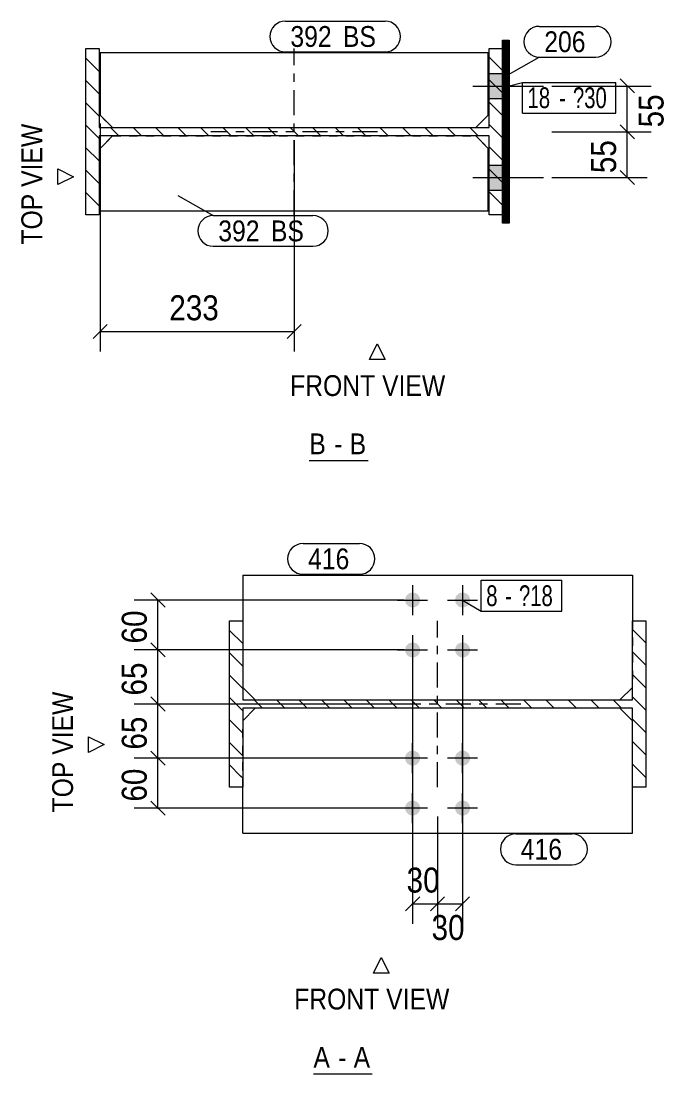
# Model space of a CAD drawing. Header units: millimetres. Extents: x 2 to 579, y 1 to 405.
# Drawn here: x 349 to 426.2, y 133.6 to 260.1 of the extents above; entities that cross this region are included whole.
import ezdxf

# ---------------------------------------------------------------- set-up
doc = ezdxf.new("R2010")
doc.units = ezdxf.units.MM
for name, pattern in [('XKITLINE00', [0]), ('XKITLINE01', [4, 1, -1, 1, -1]), ('XKITLINE03', [6, 3, -1, 1, -1])]:
    doc.linetypes.add(name, pattern=pattern)
for name, color, linetype, lineweight in [('Bolt', 3, 'Continuous', 0), ('BoltMark', 7, 'Continuous', 0), ('Dimensions', 7, 'Continuous', 0), ('OtherObjectType', 7, 'Continuous', 0), ('Part', 2, 'Continuous', 0), ('PartMark', 7, 'Continuous', 0)]:
    doc.layers.add(name, color=color, linetype=linetype, lineweight=lineweight)
doc.styles.add('ARIAL', font='ARIAL.TTF')
doc.styles.add('ARIAL_NARROW', font='ARIALN.TTF')

# ---------------------------------------------------------------- blocks, each defined once
blk = doc.blocks.new('*A1')
at = {"layer": 'Part', "color": 7, "linetype": 'XKITLINE00', "lineweight": 0}
for p, q in [((375.6, 185.28), (374, 186.88)), ((424, 185.38), (422.4, 186.98)), ((375.6, 182.59), (374, 184.19)), ((424, 182.68), (422.4, 184.28)), ((375.6, 179.89), (374, 181.49)), ((424, 179.99), (422.4, 181.59)), ((375.6, 177.2), (374, 178.8)), ((377.97, 177.52), (376.97, 178.52)), ((380.67, 177.52), (379.67, 178.52)), ((383.36, 177.52), (382.36, 178.52)), ((386.06, 177.52), (385.06, 178.52)), ((388.75, 177.52), (387.75, 178.52)), ((391.44, 177.52), (390.44, 178.52)), ((394.14, 177.52), (393.14, 178.52)), ((396.83, 177.52), (395.83, 178.52)), ((399.53, 177.52), (398.53, 178.52)), ((402.22, 177.52), (401.22, 178.52)), ((404.91, 177.52), (403.91, 178.52)), ((407.61, 177.52), (406.61, 178.52)), ((410.3, 177.52), (409.3, 178.52)), ((413, 177.52), (412, 178.52)), ((415.69, 177.52), (414.69, 178.52)), ((418.38, 177.52), (417.38, 178.52)), ((421.08, 177.52), (420.08, 178.52)), ((424, 177.29), (422.4, 178.89)), ((375.6, 174.51), (374, 176.11)), ((424, 174.6), (422.4, 176.2)), ((375.6, 171.81), (374, 173.41)), ((424, 171.91), (422.4, 173.51)), ((424, 169.21), (422.4, 170.81)), ((375.35, 169.37), (374, 170.72)), ((375.6, 169.12), (375.35, 169.37)), ((374, 168.02), (374, 168.02)), ((374, 168.02), (374, 168.02))]:
    blk.add_line(p, q, dxfattribs=at)
blk = doc.blocks.new('*A4')
at = {"layer": 'Part', "color": 7, "linetype": 'XKITLINE00', "lineweight": 0}
for p, q in [((358.38, 254.05), (356.78, 255.65)), ((406.78, 254.15), (405.18, 255.75)), ((406.78, 251.45), (405.18, 253.05)), ((358.38, 251.36), (356.78, 252.96)), ((358.38, 248.67), (356.78, 250.27)), ((406.78, 248.76), (405.18, 250.36)), ((358.38, 245.97), (356.78, 247.57)), ((360.75, 246.29), (359.75, 247.29)), ((363.45, 246.29), (362.45, 247.29)), ((366.14, 246.29), (365.14, 247.29)), ((368.83, 246.29), (367.83, 247.29)), ((371.53, 246.29), (370.53, 247.29)), ((374.22, 246.29), (373.22, 247.29)), ((376.92, 246.29), (375.92, 247.29)), ((379.61, 246.29), (378.61, 247.29)), ((382.3, 246.29), (381.3, 247.29)), ((385, 246.29), (384, 247.29)), ((387.69, 246.29), (386.69, 247.29)), ((390.39, 246.29), (389.39, 247.29)), ((393.08, 246.29), (392.08, 247.29)), ((395.78, 246.29), (394.78, 247.29)), ((398.47, 246.29), (397.47, 247.29)), ((401.16, 246.29), (400.16, 247.29)), ((403.86, 246.29), (402.86, 247.29)), ((406.78, 246.06), (405.18, 247.66)), ((358.38, 243.28), (356.78, 244.88)), ((406.78, 243.37), (405.18, 244.97)), ((358.38, 240.58), (356.78, 242.18)), ((406.78, 240.68), (405.18, 242.28)), ((358.13, 238.14), (356.78, 239.49)), ((406.78, 237.98), (405.18, 239.58)), ((358.38, 237.89), (358.13, 238.14)), ((356.78, 236.79), (356.78, 236.79)), ((356.78, 236.79), (356.78, 236.79))]:
    blk.add_line(p, q, dxfattribs=at)
blk = doc.blocks.new('*A5')
at = {"layer": 'Part', "color": 7, "linetype": 'XKITLINE00', "lineweight": 0}
for p, q in [((406.91, 257.79), (406.78, 257.67)), ((407.01, 257.79), (406.78, 257.56)), ((407.12, 257.79), (406.78, 257.46)), ((407.23, 257.79), (406.78, 257.35)), ((407.34, 257.79), (406.78, 257.24)), ((407.44, 257.79), (406.78, 257.13)), ((407.55, 257.79), (406.78, 257.02)), ((407.58, 257.72), (406.78, 256.92)), ((407.58, 257.61), (406.78, 256.81)), ((407.58, 257.5), (406.78, 256.7)), ((407.58, 257.39), (406.78, 256.59)), ((407.58, 257.29), (406.78, 256.49)), ((407.58, 257.18), (406.78, 256.38)), ((407.58, 257.07), (406.78, 256.27)), ((407.58, 256.96), (406.78, 256.16)), ((407.58, 256.85), (406.78, 256.05)), ((407.58, 256.75), (406.78, 255.95)), ((407.58, 256.64), (406.78, 255.84)), ((407.58, 256.53), (406.78, 255.73)), ((407.58, 256.42), (406.78, 255.62)), ((407.58, 256.32), (406.78, 255.52)), ((407.58, 256.21), (406.78, 255.41)), ((407.58, 256.1), (406.78, 255.3)), ((407.58, 255.99), (406.78, 255.19)), ((407.58, 255.88), (406.78, 255.08)), ((407.58, 255.78), (406.78, 254.98)), ((407.58, 255.67), (406.78, 254.87)), ((407.58, 255.56), (406.78, 254.76)), ((407.58, 255.45), (406.78, 254.65)), ((407.58, 255.35), (406.78, 254.55)), ((407.58, 255.24), (406.78, 254.44)), ((407.58, 255.13), (406.78, 254.33)), ((407.58, 255.02), (406.78, 254.22)), ((407.58, 254.91), (406.78, 254.11)), ((407.58, 254.81), (406.78, 254.01)), ((407.58, 254.7), (406.78, 253.9)), ((407.58, 254.59), (406.78, 253.79)), ((407.58, 254.48), (406.78, 253.68)), ((407.58, 254.38), (406.78, 253.58)), ((407.58, 254.27), (406.78, 253.47)), ((407.58, 254.16), (406.78, 253.36)), ((407.58, 254.05), (406.78, 253.25)), ((407.58, 253.94), (406.78, 253.14)), ((407.58, 253.84), (406.78, 253.04)), ((407.58, 253.73), (406.78, 252.93)), ((407.58, 253.62), (406.78, 252.82)), ((407.58, 253.51), (406.78, 252.71)), ((407.58, 253.41), (406.78, 252.61)), ((407.58, 253.3), (406.78, 252.5)), ((407.58, 253.19), (406.78, 252.39)), ((407.58, 253.08), (406.78, 252.28)), ((407.58, 252.97), (406.78, 252.17)), ((407.58, 252.87), (406.78, 252.07)), ((407.58, 252.76), (406.78, 251.96)), ((407.58, 252.65), (406.78, 251.85)), ((407.58, 252.54), (406.78, 251.74)), ((407.58, 252.44), (406.78, 251.64)), ((407.58, 252.33), (406.78, 251.53)), ((407.58, 252.22), (406.78, 251.42)), ((407.58, 252.11), (406.78, 251.31)), ((407.58, 252), (406.78, 251.2)), ((407.58, 251.9), (406.78, 251.1)), ((407.58, 251.79), (406.78, 250.99)), ((407.58, 251.68), (406.78, 250.88)), ((407.58, 251.57), (406.78, 250.77)), ((407.58, 251.47), (406.78, 250.67)), ((407.58, 251.36), (406.78, 250.56)), ((407.58, 251.25), (406.78, 250.45)), ((407.58, 251.14), (406.78, 250.34)), ((407.58, 251.03), (406.78, 250.23)), ((407.58, 250.93), (406.78, 250.13)), ((407.58, 250.82), (406.78, 250.02)), ((407.58, 250.71), (406.78, 249.91)), ((407.58, 250.6), (406.78, 249.8)), ((407.58, 250.5), (406.78, 249.7)), ((407.58, 250.39), (406.78, 249.59)), ((407.58, 250.28), (406.78, 249.48)), ((407.58, 250.17), (406.78, 249.37)), ((407.58, 250.07), (406.78, 249.27)), ((407.58, 249.96), (406.78, 249.16)), ((407.58, 249.85), (406.78, 249.05)), ((407.58, 249.74), (406.78, 248.94)), ((407.58, 249.63), (406.78, 248.83)), ((407.58, 249.53), (406.78, 248.73)), ((407.58, 249.42), (406.78, 248.62)), ((407.58, 249.31), (406.78, 248.51)), ((407.58, 249.2), (406.78, 248.4)), ((407.58, 249.1), (406.78, 248.3)), ((407.58, 248.99), (406.78, 248.19)), ((407.58, 248.88), (406.78, 248.08)), ((407.58, 248.77), (406.78, 247.97)), ((407.58, 248.66), (406.78, 247.86)), ((407.58, 248.56), (406.78, 247.76)), ((407.58, 248.45), (406.78, 247.65)), ((407.58, 248.34), (406.78, 247.54)), ((407.58, 248.23), (406.78, 247.43)), ((407.58, 248.13), (406.78, 247.33)), ((407.58, 248.02), (406.78, 247.22)), ((407.58, 247.91), (406.78, 247.11)), ((407.58, 247.8), (406.78, 247)), ((407.58, 247.69), (406.78, 246.89)), ((407.58, 247.59), (406.78, 246.79)), ((407.58, 247.48), (406.78, 246.68)), ((407.58, 247.37), (406.78, 246.57)), ((407.58, 247.26), (406.78, 246.46)), ((407.58, 247.16), (406.78, 246.36)), ((407.58, 247.05), (406.78, 246.25)), ((407.58, 246.94), (406.78, 246.14)), ((407.58, 246.83), (406.78, 246.03)), ((407.58, 246.72), (406.78, 245.92)), ((407.58, 246.62), (406.78, 245.82)), ((407.58, 246.51), (406.78, 245.71)), ((407.58, 246.4), (406.78, 245.6)), ((407.58, 246.29), (406.78, 245.49)), ((407.58, 246.19), (406.78, 245.39)), ((407.58, 246.08), (406.78, 245.28)), ((407.58, 245.97), (406.78, 245.17)), ((407.58, 245.86), (406.78, 245.06)), ((407.58, 245.75), (406.78, 244.95)), ((407.58, 245.65), (406.78, 244.85)), ((407.58, 245.54), (406.78, 244.74)), ((407.58, 245.43), (406.78, 244.63)), ((407.58, 245.32), (406.78, 244.52)), ((407.58, 245.22), (406.78, 244.42)), ((407.58, 245.11), (406.78, 244.31)), ((407.58, 245), (406.78, 244.2)), ((407.58, 244.89), (406.78, 244.09)), ((407.58, 244.78), (406.78, 243.98)), ((407.58, 244.68), (406.78, 243.88)), ((407.58, 244.57), (406.78, 243.77)), ((407.58, 244.46), (406.78, 243.66)), ((407.58, 244.35), (406.78, 243.55)), ((407.58, 244.25), (406.78, 243.45)), ((407.58, 244.14), (406.78, 243.34)), ((407.58, 244.03), (406.78, 243.23)), ((407.58, 243.92), (406.78, 243.12)), ((407.58, 243.81), (406.78, 243.01)), ((407.58, 243.71), (406.78, 242.91)), ((407.58, 243.6), (406.78, 242.8)), ((407.58, 243.49), (406.78, 242.69)), ((407.58, 243.38), (406.78, 242.58)), ((407.58, 243.28), (406.78, 242.48)), ((407.58, 243.17), (406.78, 242.37)), ((407.58, 243.06), (406.78, 242.26)), ((407.58, 242.95), (406.78, 242.15)), ((407.58, 242.84), (406.78, 242.04)), ((407.58, 242.74), (406.78, 241.94)), ((407.58, 242.63), (406.78, 241.83)), ((407.58, 242.52), (406.78, 241.72)), ((407.58, 242.41), (406.78, 241.61)), ((407.58, 242.31), (406.78, 241.51)), ((407.58, 242.2), (406.78, 241.4)), ((407.58, 242.09), (406.78, 241.29)), ((407.58, 241.98), (406.78, 241.18)), ((407.58, 241.88), (406.78, 241.08)), ((407.58, 241.77), (406.78, 240.97)), ((407.58, 241.66), (406.78, 240.86)), ((407.58, 241.55), (406.78, 240.75)), ((407.58, 241.44), (406.78, 240.64)), ((407.58, 241.34), (406.78, 240.54)), ((407.58, 241.23), (406.78, 240.43)), ((407.58, 241.12), (406.78, 240.32)), ((407.58, 241.01), (406.78, 240.21)), ((407.58, 240.91), (406.78, 240.11)), ((407.58, 240.8), (406.78, 240)), ((407.58, 240.69), (406.78, 239.89)), ((407.58, 240.58), (406.78, 239.78)), ((407.58, 240.47), (406.78, 239.67)), ((407.58, 240.37), (406.78, 239.57)), ((407.58, 240.26), (406.78, 239.46)), ((407.58, 240.15), (406.78, 239.35)), ((407.58, 240.04), (406.78, 239.24)), ((407.58, 239.94), (406.78, 239.14)), ((407.58, 239.83), (406.78, 239.03)), ((407.58, 239.72), (406.78, 238.92)), ((407.58, 239.61), (406.78, 238.81)), ((407.58, 239.5), (406.78, 238.7)), ((407.58, 239.4), (406.78, 238.6)), ((407.58, 239.29), (406.78, 238.49)), ((407.58, 239.18), (406.78, 238.38)), ((407.58, 239.07), (406.78, 238.27)), ((407.58, 238.97), (406.78, 238.17)), ((407.58, 238.86), (406.78, 238.06)), ((407.58, 238.75), (406.78, 237.95)), ((407.58, 238.64), (406.78, 237.84)), ((407.58, 238.53), (406.78, 237.73)), ((407.58, 238.43), (406.78, 237.63)), ((407.58, 238.32), (406.78, 237.52)), ((407.58, 238.21), (406.78, 237.41)), ((407.58, 238.1), (406.78, 237.3)), ((407.58, 238), (406.78, 237.2)), ((407.58, 237.89), (406.78, 237.09)), ((407.58, 237.78), (406.78, 236.98)), ((407.58, 237.67), (406.78, 236.87)), ((407.58, 237.56), (406.78, 236.76)), ((407.58, 237.46), (406.78, 236.66)), ((407.58, 237.35), (406.78, 236.55)), ((407.58, 237.24), (406.78, 236.44)), ((407.58, 237.13), (406.78, 236.33)), ((407.58, 237.03), (406.78, 236.23)), ((407.58, 236.92), (406.78, 236.12)), ((407.58, 236.81), (406.78, 236.01)), ((407.58, 236.7), (406.78, 235.9)), ((407.58, 236.59), (406.78, 235.79)), ((406.78, 235.79), (406.78, 235.79)), ((407.58, 236.49), (406.89, 235.79)), ((407.58, 236.38), (407, 235.79)), ((407.58, 236.27), (407.1, 235.79)), ((407.58, 236.16), (407.21, 235.79)), ((407.58, 236.06), (407.32, 235.79)), ((407.58, 235.95), (407.43, 235.79)), ((407.55, 235.81), (407.54, 235.79))]:
    blk.add_line(p, q, dxfattribs=at)
blk = doc.blocks.new('*A54')
at = {"layer": 'Bolt'}
for points in [[(395.1, 171.57), (395.11, 171.61), (395.11, 171.66), (395.12, 171.7), (395.13, 171.74), (395.14, 171.79), (395.16, 171.83), (395.17, 171.87), (395.19, 171.91), (395.21, 171.95), (395.23, 171.99), (395.25, 172.02), (395.28, 172.06), (395.31, 172.1), (395.34, 172.13), (395.37, 172.16), (395.4, 172.19), (395.43, 172.22), (395.47, 172.25), (395.5, 172.27), (395.54, 172.3), (395.58, 172.32), (395.62, 172.34), (395.66, 172.36), (395.7, 172.37), (395.74, 172.39), (395.78, 172.4), (395.83, 172.41), (395.87, 172.41), (395.91, 172.42), (395.96, 172.42), (396, 172.42), (396.05, 172.42), (396.09, 172.42), (396.13, 172.41), (396.18, 172.41), (396.22, 172.4), (396.26, 172.39), (396.31, 172.37), (396.35, 172.36), (396.39, 172.34), (396.43, 172.32), (396.47, 172.3), (396.5, 172.27), (396.54, 172.25), (396.57, 172.22), (396.61, 172.19), (396.64, 172.16), (396.67, 172.13), (396.7, 172.1), (396.73, 172.06), (396.75, 172.02), (396.77, 171.99), (396.8, 171.95), (396.82, 171.91), (396.83, 171.87), (396.85, 171.83), (396.86, 171.79), (396.88, 171.74), (396.89, 171.7), (396.89, 171.66), (396.9, 171.61), (396.9, 171.57), (396.9, 171.52), (396.9, 171.48), (396.9, 171.44), (396.89, 171.39), (396.89, 171.35), (396.88, 171.31), (396.86, 171.26), (396.85, 171.22), (396.83, 171.18), (396.82, 171.14), (396.8, 171.1), (396.77, 171.06), (396.75, 171.02), (396.73, 170.99), (396.7, 170.95), (396.67, 170.92), (396.64, 170.89), (396.61, 170.86), (396.57, 170.83), (396.54, 170.8), (396.5, 170.78), (396.47, 170.75), (396.43, 170.73), (396.39, 170.71), (396.35, 170.69), (396.31, 170.68), (396.26, 170.66), (396.22, 170.65), (396.18, 170.64), (396.13, 170.63), (396.09, 170.63), (396.05, 170.63), (396, 170.62), (395.96, 170.63), (395.91, 170.63), (395.87, 170.63), (395.83, 170.64), (395.78, 170.65), (395.74, 170.66), (395.7, 170.68), (395.66, 170.69), (395.62, 170.71), (395.58, 170.73), (395.54, 170.75), (395.5, 170.78), (395.47, 170.8), (395.43, 170.83), (395.4, 170.86), (395.37, 170.89), (395.34, 170.92), (395.31, 170.95), (395.28, 170.99), (395.25, 171.02), (395.23, 171.06), (395.21, 171.1), (395.19, 171.14), (395.17, 171.18), (395.16, 171.22), (395.14, 171.26), (395.13, 171.31), (395.12, 171.35), (395.11, 171.39), (395.11, 171.44), (395.1, 171.48), (395.1, 171.52)], [(401.1, 171.57), (401.11, 171.61), (401.11, 171.66), (401.12, 171.7), (401.13, 171.74), (401.14, 171.79), (401.16, 171.83), (401.17, 171.87), (401.19, 171.91), (401.21, 171.95), (401.23, 171.99), (401.25, 172.02), (401.28, 172.06), (401.31, 172.1), (401.34, 172.13), (401.37, 172.16), (401.4, 172.19), (401.43, 172.22), (401.47, 172.25), (401.5, 172.27), (401.54, 172.3), (401.58, 172.32), (401.62, 172.34), (401.66, 172.36), (401.7, 172.37), (401.74, 172.39), (401.78, 172.4), (401.83, 172.41), (401.87, 172.41), (401.91, 172.42), (401.96, 172.42), (402, 172.42), (402.05, 172.42), (402.09, 172.42), (402.13, 172.41), (402.18, 172.41), (402.22, 172.4), (402.26, 172.39), (402.31, 172.37), (402.35, 172.36), (402.39, 172.34), (402.43, 172.32), (402.47, 172.3), (402.5, 172.27), (402.54, 172.25), (402.57, 172.22), (402.61, 172.19), (402.64, 172.16), (402.67, 172.13), (402.7, 172.1), (402.73, 172.06), (402.75, 172.02), (402.77, 171.99), (402.8, 171.95), (402.82, 171.91), (402.83, 171.87), (402.85, 171.83), (402.86, 171.79), (402.88, 171.74), (402.89, 171.7), (402.89, 171.66), (402.9, 171.61), (402.9, 171.57), (402.9, 171.52), (402.9, 171.48), (402.9, 171.44), (402.89, 171.39), (402.89, 171.35), (402.88, 171.31), (402.86, 171.26), (402.85, 171.22), (402.83, 171.18), (402.82, 171.14), (402.8, 171.1), (402.77, 171.06), (402.75, 171.02), (402.73, 170.99), (402.7, 170.95), (402.67, 170.92), (402.64, 170.89), (402.61, 170.86), (402.57, 170.83), (402.54, 170.8), (402.5, 170.78), (402.47, 170.75), (402.43, 170.73), (402.39, 170.71), (402.35, 170.69), (402.31, 170.68), (402.26, 170.66), (402.22, 170.65), (402.18, 170.64), (402.13, 170.63), (402.09, 170.63), (402.05, 170.63), (402, 170.62), (401.96, 170.63), (401.91, 170.63), (401.87, 170.63), (401.83, 170.64), (401.78, 170.65), (401.74, 170.66), (401.7, 170.68), (401.66, 170.69), (401.62, 170.71), (401.58, 170.73), (401.54, 170.75), (401.5, 170.78), (401.47, 170.8), (401.43, 170.83), (401.4, 170.86), (401.37, 170.89), (401.34, 170.92), (401.31, 170.95), (401.28, 170.99), (401.25, 171.02), (401.23, 171.06), (401.21, 171.1), (401.19, 171.14), (401.17, 171.18), (401.16, 171.22), (401.14, 171.26), (401.13, 171.31), (401.12, 171.35), (401.11, 171.39), (401.11, 171.44), (401.1, 171.48), (401.1, 171.52)], [(395.1, 165.57), (395.11, 165.61), (395.11, 165.66), (395.12, 165.7), (395.13, 165.74), (395.14, 165.79), (395.16, 165.83), (395.17, 165.87), (395.19, 165.91), (395.21, 165.95), (395.23, 165.99), (395.25, 166.02), (395.28, 166.06), (395.31, 166.1), (395.34, 166.13), (395.37, 166.16), (395.4, 166.19), (395.43, 166.22), (395.47, 166.25), (395.5, 166.27), (395.54, 166.3), (395.58, 166.32), (395.62, 166.34), (395.66, 166.36), (395.7, 166.37), (395.74, 166.39), (395.78, 166.4), (395.83, 166.41), (395.87, 166.41), (395.91, 166.42), (395.96, 166.42), (396, 166.42), (396.05, 166.42), (396.09, 166.42), (396.13, 166.41), (396.18, 166.41), (396.22, 166.4), (396.26, 166.39), (396.31, 166.37), (396.35, 166.36), (396.39, 166.34), (396.43, 166.32), (396.47, 166.3), (396.5, 166.27), (396.54, 166.25), (396.57, 166.22), (396.61, 166.19), (396.64, 166.16), (396.67, 166.13), (396.7, 166.1), (396.73, 166.06), (396.75, 166.02), (396.77, 165.99), (396.8, 165.95), (396.82, 165.91), (396.83, 165.87), (396.85, 165.83), (396.86, 165.79), (396.88, 165.74), (396.89, 165.7), (396.89, 165.66), (396.9, 165.61), (396.9, 165.57), (396.9, 165.52), (396.9, 165.48), (396.9, 165.44), (396.89, 165.39), (396.89, 165.35), (396.88, 165.31), (396.86, 165.26), (396.85, 165.22), (396.83, 165.18), (396.82, 165.14), (396.8, 165.1), (396.77, 165.06), (396.75, 165.02), (396.73, 164.99), (396.7, 164.95), (396.67, 164.92), (396.64, 164.89), (396.61, 164.86), (396.57, 164.83), (396.54, 164.8), (396.5, 164.78), (396.47, 164.75), (396.43, 164.73), (396.39, 164.71), (396.35, 164.69), (396.31, 164.68), (396.26, 164.66), (396.22, 164.65), (396.18, 164.64), (396.13, 164.63), (396.09, 164.63), (396.05, 164.63), (396, 164.62), (395.96, 164.63), (395.91, 164.63), (395.87, 164.63), (395.83, 164.64), (395.78, 164.65), (395.74, 164.66), (395.7, 164.68), (395.66, 164.69), (395.62, 164.71), (395.58, 164.73), (395.54, 164.75), (395.5, 164.78), (395.47, 164.8), (395.43, 164.83), (395.4, 164.86), (395.37, 164.89), (395.34, 164.92), (395.31, 164.95), (395.28, 164.99), (395.25, 165.02), (395.23, 165.06), (395.21, 165.1), (395.19, 165.14), (395.17, 165.18), (395.16, 165.22), (395.14, 165.26), (395.13, 165.31), (395.12, 165.35), (395.11, 165.39), (395.11, 165.44), (395.1, 165.48), (395.1, 165.52)], [(401.1, 165.57), (401.11, 165.61), (401.11, 165.66), (401.12, 165.7), (401.13, 165.74), (401.14, 165.79), (401.16, 165.83), (401.17, 165.87), (401.19, 165.91), (401.21, 165.95), (401.23, 165.99), (401.25, 166.02), (401.28, 166.06), (401.31, 166.1), (401.34, 166.13), (401.37, 166.16), (401.4, 166.19), (401.43, 166.22), (401.47, 166.25), (401.5, 166.27), (401.54, 166.3), (401.58, 166.32), (401.62, 166.34), (401.66, 166.36), (401.7, 166.37), (401.74, 166.39), (401.78, 166.4), (401.83, 166.41), (401.87, 166.41), (401.91, 166.42), (401.96, 166.42), (402, 166.42), (402.05, 166.42), (402.09, 166.42), (402.13, 166.41), (402.18, 166.41), (402.22, 166.4), (402.26, 166.39), (402.31, 166.37), (402.35, 166.36), (402.39, 166.34), (402.43, 166.32), (402.47, 166.3), (402.5, 166.27), (402.54, 166.25), (402.57, 166.22), (402.61, 166.19), (402.64, 166.16), (402.67, 166.13), (402.7, 166.1), (402.73, 166.06), (402.75, 166.02), (402.77, 165.99), (402.8, 165.95), (402.82, 165.91), (402.83, 165.87), (402.85, 165.83), (402.86, 165.79), (402.88, 165.74), (402.89, 165.7), (402.89, 165.66), (402.9, 165.61), (402.9, 165.57), (402.9, 165.52), (402.9, 165.48), (402.9, 165.44), (402.89, 165.39), (402.89, 165.35), (402.88, 165.31), (402.86, 165.26), (402.85, 165.22), (402.83, 165.18), (402.82, 165.14), (402.8, 165.1), (402.77, 165.06), (402.75, 165.02), (402.73, 164.99), (402.7, 164.95), (402.67, 164.92), (402.64, 164.89), (402.61, 164.86), (402.57, 164.83), (402.54, 164.8), (402.5, 164.78), (402.47, 164.75), (402.43, 164.73), (402.39, 164.71), (402.35, 164.69), (402.31, 164.68), (402.26, 164.66), (402.22, 164.65), (402.18, 164.64), (402.13, 164.63), (402.09, 164.63), (402.05, 164.63), (402, 164.62), (401.96, 164.63), (401.91, 164.63), (401.87, 164.63), (401.83, 164.64), (401.78, 164.65), (401.74, 164.66), (401.7, 164.68), (401.66, 164.69), (401.62, 164.71), (401.58, 164.73), (401.54, 164.75), (401.5, 164.78), (401.47, 164.8), (401.43, 164.83), (401.4, 164.86), (401.37, 164.89), (401.34, 164.92), (401.31, 164.95), (401.28, 164.99), (401.25, 165.02), (401.23, 165.06), (401.21, 165.1), (401.19, 165.14), (401.17, 165.18), (401.16, 165.22), (401.14, 165.26), (401.13, 165.31), (401.12, 165.35), (401.11, 165.39), (401.11, 165.44), (401.1, 165.48), (401.1, 165.52)]]:
    blk.add_hatch(color=3, dxfattribs=at).paths.add_polyline_path(points, flags=17)
at = {"layer": 'Bolt', "color": 3, "linetype": 'XKITLINE00', "lineweight": 0}
for p, q in [((396, 169.72), (396, 173.32)), ((402, 169.72), (402, 173.32)), ((397.8, 171.52), (394.2, 171.52)), ((403.8, 171.52), (400.2, 171.52)), ((396, 163.72), (396, 167.32)), ((402, 163.72), (402, 167.32)), ((397.8, 165.52), (394.2, 165.52)), ((403.8, 165.52), (400.2, 165.52))]:
    blk.add_line(p, q, dxfattribs=at)
blk = doc.blocks.new('*A55')
at = {"layer": 'Bolt'}
for points in [[(396.9, 190.48), (396.9, 190.44), (396.89, 190.39), (396.89, 190.35), (396.88, 190.31), (396.86, 190.26), (396.85, 190.22), (396.83, 190.18), (396.82, 190.14), (396.8, 190.1), (396.77, 190.06), (396.75, 190.02), (396.73, 189.99), (396.7, 189.95), (396.67, 189.92), (396.64, 189.89), (396.61, 189.86), (396.57, 189.83), (396.54, 189.8), (396.5, 189.78), (396.47, 189.75), (396.43, 189.73), (396.39, 189.71), (396.35, 189.69), (396.31, 189.68), (396.26, 189.66), (396.22, 189.65), (396.18, 189.64), (396.13, 189.63), (396.09, 189.63), (396.05, 189.63), (396, 189.62), (395.96, 189.63), (395.91, 189.63), (395.87, 189.63), (395.83, 189.64), (395.78, 189.65), (395.74, 189.66), (395.7, 189.68), (395.66, 189.69), (395.62, 189.71), (395.58, 189.73), (395.54, 189.75), (395.5, 189.78), (395.47, 189.8), (395.43, 189.83), (395.4, 189.86), (395.37, 189.89), (395.34, 189.92), (395.31, 189.95), (395.28, 189.99), (395.25, 190.02), (395.23, 190.06), (395.21, 190.1), (395.19, 190.14), (395.17, 190.18), (395.16, 190.22), (395.14, 190.26), (395.13, 190.31), (395.12, 190.35), (395.11, 190.39), (395.11, 190.44), (395.1, 190.48), (395.1, 190.52), (395.1, 190.57), (395.11, 190.61), (395.11, 190.66), (395.12, 190.7), (395.13, 190.74), (395.14, 190.79), (395.16, 190.83), (395.17, 190.87), (395.19, 190.91), (395.21, 190.95), (395.23, 190.99), (395.25, 191.02), (395.28, 191.06), (395.31, 191.1), (395.34, 191.13), (395.37, 191.16), (395.4, 191.19), (395.43, 191.22), (395.47, 191.25), (395.5, 191.27), (395.54, 191.3), (395.58, 191.32), (395.62, 191.34), (395.66, 191.36), (395.7, 191.37), (395.74, 191.39), (395.78, 191.4), (395.83, 191.41), (395.87, 191.41), (395.91, 191.42), (395.96, 191.42), (396, 191.42), (396.05, 191.42), (396.09, 191.42), (396.13, 191.41), (396.18, 191.41), (396.22, 191.4), (396.26, 191.39), (396.31, 191.37), (396.35, 191.36), (396.39, 191.34), (396.43, 191.32), (396.47, 191.3), (396.5, 191.27), (396.54, 191.25), (396.57, 191.22), (396.61, 191.19), (396.64, 191.16), (396.67, 191.13), (396.7, 191.1), (396.73, 191.06), (396.75, 191.02), (396.77, 190.99), (396.8, 190.95), (396.82, 190.91), (396.83, 190.87), (396.85, 190.83), (396.86, 190.79), (396.88, 190.74), (396.89, 190.7), (396.89, 190.66), (396.9, 190.61), (396.9, 190.57), (396.9, 190.52)], [(402.9, 190.48), (402.9, 190.44), (402.89, 190.39), (402.89, 190.35), (402.88, 190.31), (402.86, 190.26), (402.85, 190.22), (402.83, 190.18), (402.82, 190.14), (402.8, 190.1), (402.77, 190.06), (402.75, 190.02), (402.73, 189.99), (402.7, 189.95), (402.67, 189.92), (402.64, 189.89), (402.61, 189.86), (402.57, 189.83), (402.54, 189.8), (402.5, 189.78), (402.47, 189.75), (402.43, 189.73), (402.39, 189.71), (402.35, 189.69), (402.31, 189.68), (402.26, 189.66), (402.22, 189.65), (402.18, 189.64), (402.13, 189.63), (402.09, 189.63), (402.05, 189.63), (402, 189.62), (401.96, 189.63), (401.91, 189.63), (401.87, 189.63), (401.83, 189.64), (401.78, 189.65), (401.74, 189.66), (401.7, 189.68), (401.66, 189.69), (401.62, 189.71), (401.58, 189.73), (401.54, 189.75), (401.5, 189.78), (401.47, 189.8), (401.43, 189.83), (401.4, 189.86), (401.37, 189.89), (401.34, 189.92), (401.31, 189.95), (401.28, 189.99), (401.25, 190.02), (401.23, 190.06), (401.21, 190.1), (401.19, 190.14), (401.17, 190.18), (401.16, 190.22), (401.14, 190.26), (401.13, 190.31), (401.12, 190.35), (401.11, 190.39), (401.11, 190.44), (401.1, 190.48), (401.1, 190.52), (401.1, 190.57), (401.11, 190.61), (401.11, 190.66), (401.12, 190.7), (401.13, 190.74), (401.14, 190.79), (401.16, 190.83), (401.17, 190.87), (401.19, 190.91), (401.21, 190.95), (401.23, 190.99), (401.25, 191.02), (401.28, 191.06), (401.31, 191.1), (401.34, 191.13), (401.37, 191.16), (401.4, 191.19), (401.43, 191.22), (401.47, 191.25), (401.5, 191.27), (401.54, 191.3), (401.58, 191.32), (401.62, 191.34), (401.66, 191.36), (401.7, 191.37), (401.74, 191.39), (401.78, 191.4), (401.83, 191.41), (401.87, 191.41), (401.91, 191.42), (401.96, 191.42), (402, 191.42), (402.05, 191.42), (402.09, 191.42), (402.13, 191.41), (402.18, 191.41), (402.22, 191.4), (402.26, 191.39), (402.31, 191.37), (402.35, 191.36), (402.39, 191.34), (402.43, 191.32), (402.47, 191.3), (402.5, 191.27), (402.54, 191.25), (402.57, 191.22), (402.61, 191.19), (402.64, 191.16), (402.67, 191.13), (402.7, 191.1), (402.73, 191.06), (402.75, 191.02), (402.77, 190.99), (402.8, 190.95), (402.82, 190.91), (402.83, 190.87), (402.85, 190.83), (402.86, 190.79), (402.88, 190.74), (402.89, 190.7), (402.89, 190.66), (402.9, 190.61), (402.9, 190.57), (402.9, 190.52)], [(396.9, 184.48), (396.9, 184.44), (396.89, 184.39), (396.89, 184.35), (396.88, 184.31), (396.86, 184.26), (396.85, 184.22), (396.83, 184.18), (396.82, 184.14), (396.8, 184.1), (396.77, 184.06), (396.75, 184.02), (396.73, 183.99), (396.7, 183.95), (396.67, 183.92), (396.64, 183.89), (396.61, 183.86), (396.57, 183.83), (396.54, 183.8), (396.5, 183.78), (396.47, 183.75), (396.43, 183.73), (396.39, 183.71), (396.35, 183.69), (396.31, 183.68), (396.26, 183.66), (396.22, 183.65), (396.18, 183.64), (396.13, 183.63), (396.09, 183.63), (396.05, 183.63), (396, 183.62), (395.96, 183.63), (395.91, 183.63), (395.87, 183.63), (395.83, 183.64), (395.78, 183.65), (395.74, 183.66), (395.7, 183.68), (395.66, 183.69), (395.62, 183.71), (395.58, 183.73), (395.54, 183.75), (395.5, 183.78), (395.47, 183.8), (395.43, 183.83), (395.4, 183.86), (395.37, 183.89), (395.34, 183.92), (395.31, 183.95), (395.28, 183.99), (395.25, 184.02), (395.23, 184.06), (395.21, 184.1), (395.19, 184.14), (395.17, 184.18), (395.16, 184.22), (395.14, 184.26), (395.13, 184.31), (395.12, 184.35), (395.11, 184.39), (395.11, 184.44), (395.1, 184.48), (395.1, 184.52), (395.1, 184.57), (395.11, 184.61), (395.11, 184.66), (395.12, 184.7), (395.13, 184.74), (395.14, 184.79), (395.16, 184.83), (395.17, 184.87), (395.19, 184.91), (395.21, 184.95), (395.23, 184.99), (395.25, 185.02), (395.28, 185.06), (395.31, 185.1), (395.34, 185.13), (395.37, 185.16), (395.4, 185.19), (395.43, 185.22), (395.47, 185.25), (395.5, 185.27), (395.54, 185.3), (395.58, 185.32), (395.62, 185.34), (395.66, 185.36), (395.7, 185.37), (395.74, 185.39), (395.78, 185.4), (395.83, 185.41), (395.87, 185.41), (395.91, 185.42), (395.96, 185.42), (396, 185.42), (396.05, 185.42), (396.09, 185.42), (396.13, 185.41), (396.18, 185.41), (396.22, 185.4), (396.26, 185.39), (396.31, 185.37), (396.35, 185.36), (396.39, 185.34), (396.43, 185.32), (396.47, 185.3), (396.5, 185.27), (396.54, 185.25), (396.57, 185.22), (396.61, 185.19), (396.64, 185.16), (396.67, 185.13), (396.7, 185.1), (396.73, 185.06), (396.75, 185.02), (396.77, 184.99), (396.8, 184.95), (396.82, 184.91), (396.83, 184.87), (396.85, 184.83), (396.86, 184.79), (396.88, 184.74), (396.89, 184.7), (396.89, 184.66), (396.9, 184.61), (396.9, 184.57), (396.9, 184.52)], [(402.9, 184.48), (402.9, 184.44), (402.89, 184.39), (402.89, 184.35), (402.88, 184.31), (402.86, 184.26), (402.85, 184.22), (402.83, 184.18), (402.82, 184.14), (402.8, 184.1), (402.77, 184.06), (402.75, 184.02), (402.73, 183.99), (402.7, 183.95), (402.67, 183.92), (402.64, 183.89), (402.61, 183.86), (402.57, 183.83), (402.54, 183.8), (402.5, 183.78), (402.47, 183.75), (402.43, 183.73), (402.39, 183.71), (402.35, 183.69), (402.31, 183.68), (402.26, 183.66), (402.22, 183.65), (402.18, 183.64), (402.13, 183.63), (402.09, 183.63), (402.05, 183.63), (402, 183.62), (401.96, 183.63), (401.91, 183.63), (401.87, 183.63), (401.83, 183.64), (401.78, 183.65), (401.74, 183.66), (401.7, 183.68), (401.66, 183.69), (401.62, 183.71), (401.58, 183.73), (401.54, 183.75), (401.5, 183.78), (401.47, 183.8), (401.43, 183.83), (401.4, 183.86), (401.37, 183.89), (401.34, 183.92), (401.31, 183.95), (401.28, 183.99), (401.25, 184.02), (401.23, 184.06), (401.21, 184.1), (401.19, 184.14), (401.17, 184.18), (401.16, 184.22), (401.14, 184.26), (401.13, 184.31), (401.12, 184.35), (401.11, 184.39), (401.11, 184.44), (401.1, 184.48), (401.1, 184.52), (401.1, 184.57), (401.11, 184.61), (401.11, 184.66), (401.12, 184.7), (401.13, 184.74), (401.14, 184.79), (401.16, 184.83), (401.17, 184.87), (401.19, 184.91), (401.21, 184.95), (401.23, 184.99), (401.25, 185.02), (401.28, 185.06), (401.31, 185.1), (401.34, 185.13), (401.37, 185.16), (401.4, 185.19), (401.43, 185.22), (401.47, 185.25), (401.5, 185.27), (401.54, 185.3), (401.58, 185.32), (401.62, 185.34), (401.66, 185.36), (401.7, 185.37), (401.74, 185.39), (401.78, 185.4), (401.83, 185.41), (401.87, 185.41), (401.91, 185.42), (401.96, 185.42), (402, 185.42), (402.05, 185.42), (402.09, 185.42), (402.13, 185.41), (402.18, 185.41), (402.22, 185.4), (402.26, 185.39), (402.31, 185.37), (402.35, 185.36), (402.39, 185.34), (402.43, 185.32), (402.47, 185.3), (402.5, 185.27), (402.54, 185.25), (402.57, 185.22), (402.61, 185.19), (402.64, 185.16), (402.67, 185.13), (402.7, 185.1), (402.73, 185.06), (402.75, 185.02), (402.77, 184.99), (402.8, 184.95), (402.82, 184.91), (402.83, 184.87), (402.85, 184.83), (402.86, 184.79), (402.88, 184.74), (402.89, 184.7), (402.89, 184.66), (402.9, 184.61), (402.9, 184.57), (402.9, 184.52)]]:
    blk.add_hatch(color=3, dxfattribs=at).paths.add_polyline_path(points, flags=17)
at = {"layer": 'Bolt', "color": 3, "linetype": 'XKITLINE00', "lineweight": 0}
for p, q in [((396, 192.32), (396, 188.72)), ((402, 192.32), (402, 188.72)), ((394.2, 190.52), (397.8, 190.52)), ((400.2, 190.52), (403.8, 190.52)), ((396, 186.32), (396, 182.72)), ((402, 186.32), (402, 182.72)), ((394.2, 184.52), (397.8, 184.52)), ((400.2, 184.52), (403.8, 184.52))]:
    blk.add_line(p, q, dxfattribs=at)
blk = doc.blocks.new('*A56')
at = {"layer": 'Part', "color": 2, "linetype": 'XKITLINE00', "lineweight": 0}
for p, q in [((374, 168.02), (374, 188.02)), ((374, 188.02), (375.6, 188.02)), ((375.6, 188.02), (375.6, 178.52)), ((422.4, 178.52), (422.4, 188.02)), ((422.4, 188.02), (424, 188.02)), ((424, 188.02), (424, 168.02)), ((375.6, 178.52), (422.4, 178.52)), ((422.4, 177.52), (375.6, 177.52)), ((375.6, 177.52), (375.6, 168.02)), ((422.4, 168.02), (422.4, 177.52)), ((375.6, 168.02), (374, 168.02)), ((424, 168.02), (422.4, 168.02))]:
    blk.add_line(p, q, dxfattribs=at)
at = {"layer": 'Part', "color": 7, "linetype": 'XKITLINE03', "lineweight": 0}
for p, q in [((399, 168.02), (399, 188.02)), ((409, 178.02), (389, 178.02))]:
    blk.add_line(p, q, dxfattribs=at)
blk = doc.blocks.new('*A57')
at = {"layer": 'Part', "color": 2, "linetype": 'XKITLINE00', "lineweight": 0}
for p, q in [((377.1, 177.52), (375.6, 176.02)), ((422.4, 176.02), (420.9, 177.52)), ((375.6, 162.52), (375.6, 168.02)), ((422.4, 162.52), (422.4, 168.02)), ((375.6, 162.52), (422.4, 162.52))]:
    blk.add_line(p, q, dxfattribs=at)
at = {"layer": 'Part', "color": 7, "linetype": 'XKITLINE01', "lineweight": 0}
for p, q in [((420.9, 177.52), (377.1, 177.52)), ((375.6, 168.02), (375.6, 176.02)), ((422.4, 168.02), (422.4, 176.02))]:
    blk.add_line(p, q, dxfattribs=at)
blk = doc.blocks.new('*A58')
at = {"layer": 'Part', "color": 2, "linetype": 'XKITLINE00', "lineweight": 0}
for p, q in [((375.6, 193.52), (375.6, 188.02)), ((375.6, 193.52), (422.4, 193.52)), ((422.4, 193.52), (422.4, 188.02)), ((375.6, 180.02), (377.1, 178.52)), ((422.4, 180.02), (420.9, 178.52))]:
    blk.add_line(p, q, dxfattribs=at)
at = {"layer": 'Part', "color": 7, "linetype": 'XKITLINE01', "lineweight": 0}
for p, q in [((375.6, 188.02), (375.6, 180.02)), ((422.4, 188.02), (422.4, 180.02)), ((377.1, 178.52), (420.9, 178.52))]:
    blk.add_line(p, q, dxfattribs=at)
blk = doc.blocks.new('*A63')
at = {"layer": 'Bolt'}
for points in [[(405.18, 253.79), (406.78, 253.79), (406.78, 250.79), (405.18, 250.79)], [(405.18, 253.79), (406.78, 253.79), (406.78, 250.79), (405.18, 250.79)], [(405.18, 253.79), (406.78, 253.79), (406.78, 250.79), (405.18, 250.79)], [(406.78, 253.79), (407.58, 253.79), (407.58, 250.79), (406.78, 250.79)], [(406.78, 253.79), (407.58, 253.79), (407.58, 250.79), (406.78, 250.79)], [(406.78, 253.79), (407.58, 253.79), (407.58, 250.79), (406.78, 250.79)], [(405.18, 242.79), (406.78, 242.79), (406.78, 239.79), (405.18, 239.79)], [(405.18, 242.79), (406.78, 242.79), (406.78, 239.79), (405.18, 239.79)], [(405.18, 242.79), (406.78, 242.79), (406.78, 239.79), (405.18, 239.79)], [(406.78, 242.79), (407.58, 242.79), (407.58, 239.79), (406.78, 239.79)], [(406.78, 242.79), (407.58, 242.79), (407.58, 239.79), (406.78, 239.79)], [(406.78, 242.79), (407.58, 242.79), (407.58, 239.79), (406.78, 239.79)]]:
    blk.add_hatch(color=3, dxfattribs=at).paths.add_polyline_path(points, flags=17)
at = {"layer": 'Bolt', "color": 3, "linetype": 'XKITLINE00', "lineweight": 0}
for p, q in [((405.18, 253.79), (406.78, 253.79)), ((405.18, 253.79), (406.78, 253.79)), ((405.18, 253.79), (406.78, 253.79)), ((406.78, 253.79), (407.58, 253.79)), ((406.78, 253.79), (407.58, 253.79)), ((406.78, 253.79), (407.58, 253.79)), ((403.23, 252.29), (411.73, 252.29)), ((403.23, 252.29), (411.73, 252.29)), ((403.23, 252.29), (411.73, 252.29)), ((405.18, 250.79), (406.78, 250.79)), ((405.18, 250.79), (406.78, 250.79)), ((405.18, 250.79), (406.78, 250.79)), ((406.78, 250.79), (407.58, 250.79)), ((406.78, 250.79), (407.58, 250.79)), ((406.78, 250.79), (407.58, 250.79)), ((405.18, 242.79), (406.78, 242.79)), ((405.18, 242.79), (406.78, 242.79)), ((405.18, 242.79), (406.78, 242.79)), ((406.78, 242.79), (407.58, 242.79)), ((406.78, 242.79), (407.58, 242.79)), ((406.78, 242.79), (407.58, 242.79)), ((403.23, 241.29), (411.73, 241.29)), ((403.23, 241.29), (411.73, 241.29)), ((403.23, 241.29), (411.73, 241.29)), ((405.18, 239.79), (406.78, 239.79)), ((405.18, 239.79), (406.78, 239.79)), ((405.18, 239.79), (406.78, 239.79)), ((406.78, 239.79), (407.58, 239.79)), ((406.78, 239.79), (407.58, 239.79)), ((406.78, 239.79), (407.58, 239.79))]:
    blk.add_line(p, q, dxfattribs=at)
blk = doc.blocks.new('*A64')
at = {"layer": 'Part', "color": 2, "linetype": 'XKITLINE00', "lineweight": 0}
for p, q in [((356.78, 236.79), (356.78, 256.79)), ((356.78, 256.79), (358.38, 256.79)), ((358.38, 256.79), (358.38, 247.29)), ((405.18, 247.29), (405.18, 256.79)), ((405.18, 256.79), (406.78, 256.79)), ((406.78, 256.79), (406.78, 236.79)), ((358.38, 247.29), (405.18, 247.29)), ((405.18, 246.29), (358.38, 246.29)), ((358.38, 246.29), (358.38, 236.79)), ((405.18, 236.79), (405.18, 246.29)), ((358.38, 236.79), (356.78, 236.79)), ((406.78, 236.79), (405.18, 236.79))]:
    blk.add_line(p, q, dxfattribs=at)
at = {"layer": 'Part', "color": 7, "linetype": 'XKITLINE03', "lineweight": 0}
for p, q in [((381.78, 236.79), (381.78, 256.79)), ((391.78, 246.79), (371.78, 246.79))]:
    blk.add_line(p, q, dxfattribs=at)
blk = doc.blocks.new('*A65')
at = {"layer": 'Part', "color": 2, "linetype": 'XKITLINE00', "lineweight": 0}
for p, q in [((406.78, 235.79), (406.78, 257.79)), ((406.78, 257.79), (407.58, 257.79)), ((407.58, 257.79), (407.58, 235.79)), ((407.58, 235.79), (406.78, 235.79))]:
    blk.add_line(p, q, dxfattribs=at)
blk = doc.blocks.new('*A66')
at = {"layer": 'Part', "color": 7, "linetype": 'XKITLINE01', "lineweight": 0}
for p, q in [((405.08, 256.29), (358.48, 256.29)), ((358.48, 256.29), (358.48, 248.79)), ((405.08, 248.79), (405.08, 256.29)), ((358.48, 248.79), (359.98, 247.29)), ((403.58, 247.29), (405.08, 248.79)), ((359.98, 247.29), (403.58, 247.29))]:
    blk.add_line(p, q, dxfattribs=at)
blk = doc.blocks.new('*A67')
at = {"layer": 'Part', "color": 7, "linetype": 'XKITLINE01', "lineweight": 0}
for p, q in [((359.98, 246.29), (358.48, 244.79)), ((403.58, 246.29), (359.98, 246.29)), ((405.08, 244.79), (403.58, 246.29)), ((358.48, 244.79), (358.48, 237.29)), ((405.08, 237.29), (405.08, 244.79)), ((358.48, 237.29), (405.08, 237.29))]:
    blk.add_line(p, q, dxfattribs=at)
blk = doc.blocks.new('*A68')
at = {"layer": 'Part', "color": 2, "linetype": 'XKITLINE00', "lineweight": 0}
for p, q in [((358.48, 256.29), (358.48, 248.79)), ((405.08, 256.29), (358.48, 256.29)), ((405.08, 248.79), (405.08, 256.29)), ((358.48, 248.79), (359.98, 247.29)), ((403.58, 247.29), (405.08, 248.79))]:
    blk.add_line(p, q, dxfattribs=at)
at = {"layer": 'Part', "color": 7, "linetype": 'XKITLINE01', "lineweight": 0}
blk.add_line((359.98, 247.29), (403.58, 247.29), dxfattribs=at)
blk = doc.blocks.new('*A69')
at = {"layer": 'Part', "color": 2, "linetype": 'XKITLINE00', "lineweight": 0}
for p, q in [((359.98, 246.29), (358.48, 244.79)), ((405.08, 244.79), (403.58, 246.29)), ((358.48, 244.79), (358.48, 237.29)), ((405.08, 237.29), (405.08, 244.79)), ((358.48, 237.29), (405.08, 237.29))]:
    blk.add_line(p, q, dxfattribs=at)
at = {"layer": 'Part', "color": 7, "linetype": 'XKITLINE01', "lineweight": 0}
blk.add_line((359.98, 246.29), (403.58, 246.29), dxfattribs=at)
blk = doc.blocks.new('*A154')
at = {"layer": 'Dimensions', "color": 7, "linetype": 'XKITLINE00', "lineweight": 0}
for p, q in [((364.58, 172.37), (366.28, 170.68)), ((395, 171.52), (362.58, 171.52)), ((365.43, 165.52), (365.43, 171.52)), ((364.58, 166.37), (366.28, 164.68)), ((395, 165.52), (362.58, 165.52))]:
    blk.add_line(p, q, dxfattribs=at)
at = {"layer": 'Dimensions', "color": 3}
for p in [(365.43, 171.52), (365.43, 165.52)]:
    blk.add_point(p, dxfattribs=at)
at = {"layer": 'Dimensions', "color": 3, "style": 'ARIAL', "width": 0.85}
blk.add_text('60', height=3, rotation=90.0002, dxfattribs=at).set_placement((364.08, 166.3))
blk = doc.blocks.new('*A155')
at = {"layer": 'Dimensions', "color": 7, "linetype": 'XKITLINE00', "lineweight": 0}
for p, q in [((364.58, 178.87), (366.28, 177.18)), ((395, 178.02), (362.58, 178.02)), ((365.43, 171.52), (365.43, 178.02)), ((364.58, 172.37), (366.28, 170.68)), ((395, 171.52), (362.58, 171.52))]:
    blk.add_line(p, q, dxfattribs=at)
at = {"layer": 'Dimensions', "color": 3}
for p in [(365.43, 178.02), (365.43, 171.52)]:
    blk.add_point(p, dxfattribs=at)
at = {"layer": 'Dimensions', "color": 3, "style": 'ARIAL', "width": 0.85}
blk.add_text('65', height=3, rotation=90.0002, dxfattribs=at).set_placement((364.08, 172.55))
blk = doc.blocks.new('*A156')
at = {"layer": 'Dimensions', "color": 7, "linetype": 'XKITLINE00', "lineweight": 0}
for p, q in [((364.58, 185.37), (366.28, 183.68)), ((395, 184.52), (362.58, 184.52)), ((365.43, 178.02), (365.43, 184.52)), ((364.58, 178.87), (366.28, 177.18)), ((395, 178.02), (362.58, 178.02))]:
    blk.add_line(p, q, dxfattribs=at)
at = {"layer": 'Dimensions', "color": 3}
for p in [(365.43, 184.52), (365.43, 178.02)]:
    blk.add_point(p, dxfattribs=at)
at = {"layer": 'Dimensions', "color": 3, "style": 'ARIAL', "width": 0.85}
blk.add_text('65', height=3, rotation=90.0002, dxfattribs=at).set_placement((364.08, 179.05))
blk = doc.blocks.new('*A157')
at = {"layer": 'Dimensions', "color": 7, "linetype": 'XKITLINE00', "lineweight": 0}
for p, q in [((364.58, 191.37), (366.28, 189.68)), ((395, 190.52), (362.58, 190.52)), ((365.43, 184.52), (365.43, 190.52)), ((364.58, 185.37), (366.28, 183.68)), ((395, 184.52), (362.58, 184.52))]:
    blk.add_line(p, q, dxfattribs=at)
at = {"layer": 'Dimensions', "color": 3}
for p in [(365.43, 190.52), (365.43, 184.52)]:
    blk.add_point(p, dxfattribs=at)
at = {"layer": 'Dimensions', "color": 3, "style": 'ARIAL', "width": 0.85}
blk.add_text('60', height=3, rotation=90.0002, dxfattribs=at).set_placement((364.08, 185.3))
blk = doc.blocks.new('*A158')
at = {"layer": 'Dimensions', "color": 7, "linetype": 'XKITLINE00', "lineweight": 0}
for p, q in [((396, 183.52), (396, 151.62)), ((399, 164.52), (399, 151.62)), ((396.85, 154.87), (395.15, 153.18)), ((399.85, 154.87), (398.15, 153.18)), ((396, 154.02), (399, 154.02))]:
    blk.add_line(p, q, dxfattribs=at)
at = {"layer": 'Dimensions', "color": 3}
for p in [(396, 154.02), (399, 154.02)]:
    blk.add_point(p, dxfattribs=at)
at = {"layer": 'Dimensions', "color": 3, "style": 'ARIAL', "width": 0.85}
blk.add_text('30', height=3, dxfattribs=at).set_placement((395.28, 155.37))
blk = doc.blocks.new('*A159')
at = {"layer": 'Dimensions', "color": 7, "linetype": 'XKITLINE00', "lineweight": 0}
for p, q in [((402, 183.52), (402, 151.17)), ((399, 164.52), (399, 151.17)), ((399.85, 154.87), (398.15, 153.18)), ((402.85, 154.87), (401.15, 153.18)), ((399, 154.02), (402, 154.02))]:
    blk.add_line(p, q, dxfattribs=at)
at = {"layer": 'Dimensions', "color": 3}
for p in [(399, 154.02), (402, 154.02)]:
    blk.add_point(p, dxfattribs=at)
at = {"layer": 'Dimensions', "color": 3, "style": 'ARIAL', "width": 0.85}
blk.add_text('30', height=3, dxfattribs=at).set_placement((398.28, 149.67))
blk = doc.blocks.new('*A160')
at = {"layer": 'BoltMark', "color": 7, "linetype": 'XKITLINE00', "lineweight": 0}
for p, q in [((404.24, 192.89), (413.93, 192.89)), ((404.24, 189.19), (404.24, 192.89)), ((413.93, 189.19), (413.93, 192.89)), ((402, 190.52), (404.24, 189.19)), ((404.24, 189.19), (413.93, 189.19))]:
    blk.add_line(p, q, dxfattribs=at)
at = {"layer": 'BoltMark', "color": 3, "style": 'ARIAL_NARROW', "width": 0.85}
for s, p in [('8', (404.84, 189.79)), ('?18', (408.77, 189.79)), ('-', (407.11, 189.79))]:
    blk.add_text(s, height=2.5, dxfattribs=at).set_placement(p)
blk = doc.blocks.new('*A161')
at = {"layer": 'PartMark', "color": 7, "linetype": 'XKITLINE00', "lineweight": 0}
for p, q in [((382.85, 197.32), (389.62, 197.32)), ((382.85, 193.62), (389.62, 193.62))]:
    blk.add_line(p, q, dxfattribs=at)
for centre, start, end in [((382.85, 195.47), 90, 270), ((389.62, 195.47), 270, 90)]:
    blk.add_arc(centre, 1.85, start, end, dxfattribs=at)
at = {"layer": 'PartMark', "color": 3, "style": 'ARIAL', "width": 0.85}
blk.add_text('416', height=2.5, dxfattribs=at).set_placement((383.45, 194.22))
blk = doc.blocks.new('*A162')
at = {"layer": 'PartMark', "color": 7, "linetype": 'XKITLINE00', "lineweight": 0}
for p, q in [((408.39, 162.42), (415.15, 162.42)), ((408.39, 158.72), (415.15, 158.72))]:
    blk.add_line(p, q, dxfattribs=at)
for centre, start, end in [((408.39, 160.57), 90, 270), ((415.15, 160.57), 270, 90)]:
    blk.add_arc(centre, 1.85, start, end, dxfattribs=at)
at = {"layer": 'PartMark', "color": 3, "style": 'ARIAL', "width": 0.85}
blk.add_text('416', height=2.5, dxfattribs=at).set_placement((408.99, 159.32))
blk = doc.blocks.new('*A163')
at = {"layer": 'OtherObjectType', "color": 7, "linetype": 'XKITLINE00', "lineweight": 0}
for p, q in [((357.1, 172.21), (357.1, 174.09)), ((357.1, 174.09), (358.98, 173.15)), ((358.98, 173.15), (357.1, 172.21)), ((358.98, 173.15), (358.98, 173.15)), ((391.3, 145.7), (392.24, 147.57)), ((392.24, 147.57), (393.18, 145.7)), ((392.24, 147.57), (392.24, 147.57)), ((393.18, 145.7), (391.3, 145.7)), ((384.09, 133.57), (391.14, 133.57))]:
    blk.add_line(p, q, dxfattribs=at)
at = {"layer": 'OtherObjectType', "color": 7, "style": 'ARIAL', "width": 0.85}
blk.add_text('TOP VIEW', height=2.5, rotation=90, dxfattribs=at).set_placement((355.23, 165))
for s, p in [('FRONT VIEW', (381.78, 141.32)), ('A', (384.09, 134.32)), ('A', (388.92, 134.32)), ('-', (387.06, 134.32))]:
    blk.add_text(s, height=2.5, dxfattribs=at).set_placement(p)
blk = doc.blocks.new('*A169')
at = {"layer": 'Dimensions', "color": 7, "linetype": 'XKITLINE00', "lineweight": 0}
for p, q in [((358.48, 247.79), (358.48, 220.39)), ((381.78, 245.79), (381.78, 220.39)), ((359.33, 223.64), (357.63, 221.95)), ((358.48, 222.79), (381.78, 222.79)), ((382.63, 223.64), (380.93, 221.95))]:
    blk.add_line(p, q, dxfattribs=at)
at = {"layer": 'Dimensions', "color": 3}
for p in [(358.48, 222.79), (381.78, 222.79)]:
    blk.add_point(p, dxfattribs=at)
at = {"layer": 'Dimensions', "color": 3, "style": 'ARIAL', "width": 0.85}
blk.add_text('233', height=3, dxfattribs=at).set_placement((366.79, 224.14))
blk = doc.blocks.new('*A170')
at = {"layer": 'Dimensions', "color": 7, "linetype": 'XKITLINE00', "lineweight": 0}
for p, q in [((412.73, 246.79), (424.18, 246.79)), ((420.93, 247.64), (422.63, 245.95)), ((421.78, 241.29), (421.78, 246.79)), ((420.93, 242.14), (422.63, 240.45)), ((412.73, 241.29), (424.18, 241.29))]:
    blk.add_line(p, q, dxfattribs=at)
at = {"layer": 'Dimensions', "color": 3}
for p in [(421.78, 246.79), (421.78, 241.29)]:
    blk.add_point(p, dxfattribs=at)
at = {"layer": 'Dimensions', "color": 3, "style": 'ARIAL', "width": 0.85}
blk.add_text('55', height=3, rotation=90.0002, dxfattribs=at).set_placement((420.43, 241.82))
blk = doc.blocks.new('*A171')
at = {"layer": 'Dimensions', "color": 7, "linetype": 'XKITLINE00', "lineweight": 0}
for p, q in [((420.93, 253.14), (422.63, 251.45)), ((412.73, 252.29), (424.63, 252.29)), ((421.78, 246.79), (421.78, 252.29)), ((412.73, 246.79), (424.63, 246.79)), ((420.93, 247.64), (422.63, 245.95))]:
    blk.add_line(p, q, dxfattribs=at)
at = {"layer": 'Dimensions', "color": 3}
for p in [(421.78, 252.29), (421.78, 246.79)]:
    blk.add_point(p, dxfattribs=at)
at = {"layer": 'Dimensions', "color": 3, "style": 'ARIAL', "width": 0.85}
blk.add_text('55', height=3, rotation=90.0002, dxfattribs=at).set_placement((426.13, 247.32))
blk = doc.blocks.new('*A172')
at = {"layer": 'BoltMark', "color": 7, "linetype": 'XKITLINE00', "lineweight": 0}
for p, q in [((407.48, 252.29), (409.2, 252.73)), ((409.2, 252.73), (420.41, 252.73)), ((409.2, 249.03), (409.2, 252.73)), ((420.41, 249.03), (420.41, 252.73)), ((409.2, 249.03), (420.41, 249.03))]:
    blk.add_line(p, q, dxfattribs=at)
at = {"layer": 'BoltMark', "color": 3, "style": 'ARIAL_NARROW', "width": 0.85}
for s, p in [('18', (409.8, 249.63)), ('?30', (415.25, 249.63)), ('-', (413.59, 249.63))]:
    blk.add_text(s, height=2.5, dxfattribs=at).set_placement(p)
blk = doc.blocks.new('*A173')
at = {"layer": 'PartMark', "color": 7, "linetype": 'XKITLINE00', "lineweight": 0}
for p, q in [((411.21, 259.46), (417.98, 259.46)), ((406.97, 253.37), (411.21, 255.76)), ((411.21, 255.76), (417.98, 255.76))]:
    blk.add_line(p, q, dxfattribs=at)
for centre, start, end in [((411.21, 257.61), 90, 270), ((417.98, 257.61), 270, 90)]:
    blk.add_arc(centre, 1.85, start, end, dxfattribs=at)
at = {"layer": 'PartMark', "color": 3, "style": 'ARIAL', "width": 0.85}
blk.add_text('206', height=2.5, dxfattribs=at).set_placement((411.81, 256.36))
blk = doc.blocks.new('*A174')
at = {"layer": 'PartMark', "color": 7, "linetype": 'XKITLINE00', "lineweight": 0}
for p, q in [((367.83, 239.12), (372.07, 236.73)), ((372.07, 236.73), (384.03, 236.73)), ((372.07, 233.03), (384.03, 233.03))]:
    blk.add_line(p, q, dxfattribs=at)
for centre, start, end in [((372.07, 234.88), 90, 270), ((384.03, 234.88), 270, 90)]:
    blk.add_arc(centre, 1.85, start, end, dxfattribs=at)
at = {"layer": 'PartMark', "color": 3, "style": 'ARIAL', "width": 0.85}
for s, p in [('392', (372.67, 233.63)), ('BS', (378.99, 233.63))]:
    blk.add_text(s, height=2.5, dxfattribs=at).set_placement(p)
blk = doc.blocks.new('*A175')
at = {"layer": 'PartMark', "color": 7, "linetype": 'XKITLINE00', "lineweight": 0}
for p, q in [((380.73, 260.09), (392.69, 260.09)), ((380.73, 256.39), (392.69, 256.39))]:
    blk.add_line(p, q, dxfattribs=at)
for centre, start, end in [((380.73, 258.24), 90, 270), ((392.69, 258.24), 270, 90)]:
    blk.add_arc(centre, 1.85, start, end, dxfattribs=at)
at = {"layer": 'PartMark', "color": 3, "style": 'ARIAL', "width": 0.85}
for s, p in [('392', (381.33, 256.99)), ('BS', (387.64, 256.99))]:
    blk.add_text(s, height=2.5, dxfattribs=at).set_placement(p)
blk = doc.blocks.new('*A176')
at = {"layer": 'OtherObjectType', "color": 7, "linetype": 'XKITLINE00', "lineweight": 0}
for p, q in [((353.41, 240.46), (353.41, 242.33)), ((353.41, 242.33), (355.28, 241.39)), ((355.28, 241.39), (353.41, 240.46)), ((355.28, 241.39), (355.28, 241.39)), ((390.82, 219.42), (391.76, 221.29)), ((391.76, 221.29), (392.69, 219.42)), ((391.76, 221.29), (391.76, 221.29)), ((392.69, 219.42), (390.82, 219.42)), ((383.6, 207.29), (390.66, 207.29))]:
    blk.add_line(p, q, dxfattribs=at)
at = {"layer": 'OtherObjectType', "color": 7, "style": 'ARIAL', "width": 0.85}
blk.add_text('TOP VIEW', height=2.5, rotation=90, dxfattribs=at).set_placement((351.53, 233.24))
for s, p in [('FRONT VIEW', (381.29, 215.04)), ('B', (383.6, 208.04)), ('B', (388.44, 208.04)), ('-', (386.58, 208.04))]:
    blk.add_text(s, height=2.5, dxfattribs=at).set_placement(p)

msp = doc.modelspace()

# ---------------------------------------------------------------- block references
at = {"lineweight": 0}
for name in ['*A175', '*A173', '*A5', '*A65', '*A64', '*A4', '*A66', '*A68', '*A63', '*A171', '*A172', '*A169', '*A170', '*A67', '*A69', '*A174', '*A161', '*A58', '*A55', '*A160', '*A157', '*A56', '*A1', '*A156', '*A158', '*A159', '*A155', '*A57', '*A154', '*A54', '*A162']:
    msp.add_blockref(name, (0, 0), dxfattribs=at)
at = {"layer": 'OtherObjectType', "lineweight": 0}
for name in ['*A176', '*A163']:
    msp.add_blockref(name, (0, 0), dxfattribs=at)

doc.saveas('drawing.dxf')
